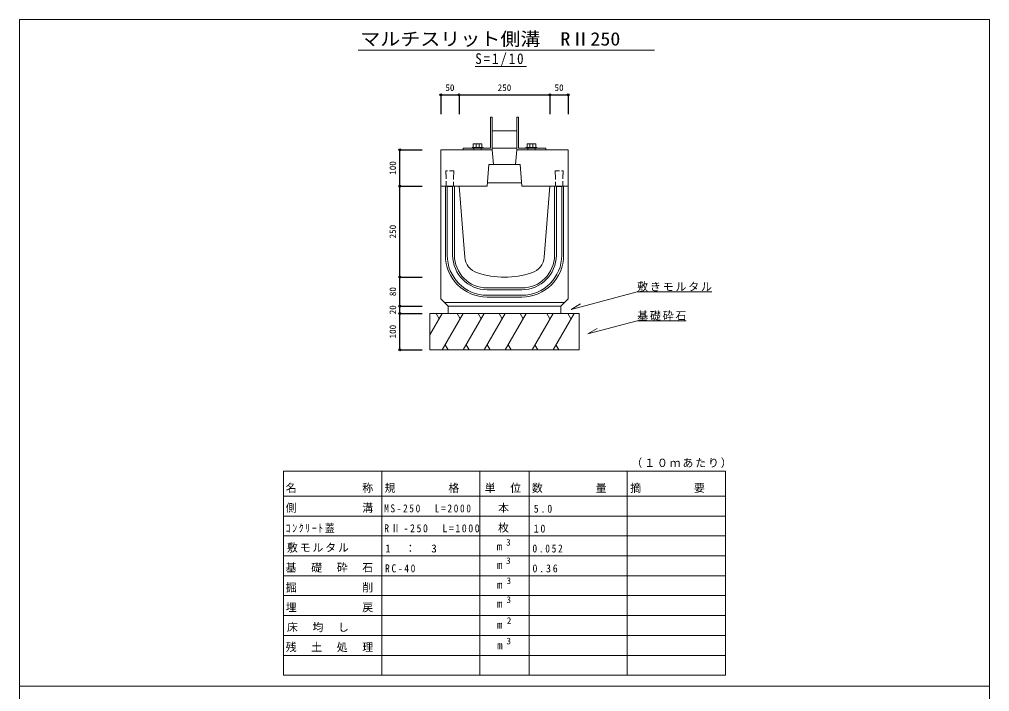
# Model space of a CAD drawing. Units: millimetres at full size, sheet at 1:10. Extents: x -1386 to 1280, y -1837 to 1830.
# Drawn here: x -1386 to 1280, y -18 to 1830 of the extents above; entities that cross this region are included whole.
import ezdxf
from ezdxf.enums import TextEntityAlignment as Align

# ---------------------------------------------------------------- set-up
doc = ezdxf.new("R2010")
doc.units = ezdxf.units.MM
doc.header["$LTSCALE"] = 10
doc.header["$PDMODE"] = 32
doc.header["$PDSIZE"] = 5
doc.linetypes.add('DASHED1', pattern=[1.8, 1.2, -0.6])
doc.layers.add('0-0_通り芯', color=7, linetype='Continuous', lineweight=18)
doc.layers.add('0-1_躯体', color=4, linetype='Continuous')
doc.styles.add('ＭＳ ゴシック', font='')
doc.styles.get('ＭＳ ゴシック').set_extended_font_data('MS Gothic')

msp = doc.modelspace()

# ---------------------------------------------------------------- linework, layer by layer
at = {"layer": '0-0_通り芯', "color": 2}
for p, q in [((-1386.41, 1830.02), (-1386.41, -1836.64)), ((-1386.41, 1830.02), (1280.26, 1830.02)), ((1280.26, -1836.64), (1280.26, 1830.02)), ((-91.58, 1561.54), (-91.58, 1476.04)), ((-91.58, 1561.54), (-87.08, 1561.54)), ((-19.08, 1561.54), (-19.08, 1523.54)), ((-19.08, 1561.54), (-14.58, 1561.54)), ((-87.08, 1523.54), (-87.08, 1471.54)), ((-167.08, 1476.04), (-91.58, 1476.04)), ((-167.08, 1476.04), (-167.08, 1471.54)), ((-167.08, 1471.54), (-87.08, 1471.54)), ((-142.08, 1478.04), (-142.08, 1476.04)), ((-142.08, 1478.04), (-112.08, 1478.04)), ((-139.08, 1488.04), (-115.08, 1488.04)), ((-139.08, 1488.04), (-139.08, 1478.04)), ((-137.08, 1476.04), (-137.08, 1471.54)), ((-131.08, 1488.04), (-131.08, 1478.04)), ((-123.08, 1488.04), (-123.08, 1478.04)), ((-117.08, 1476.04), (-117.08, 1471.54)), ((-115.08, 1488.04), (-115.08, 1478.04)), ((-112.08, 1478.04), (-112.08, 1476.04)), ((-87.08, 1476.04), (-19.08, 1476.04)), ((5.92, 1478.04), (35.92, 1478.04)), ((5.92, 1478.04), (5.92, 1476.04)), ((8.92, 1488.04), (8.92, 1478.04)), ((8.92, 1488.04), (32.92, 1488.04)), ((10.92, 1476.04), (10.92, 1471.54)), ((16.92, 1488.04), (16.92, 1478.04)), ((24.92, 1488.04), (24.92, 1478.04)), ((30.92, 1476.04), (30.92, 1471.54)), ((32.92, 1488.04), (32.92, 1478.04)), ((35.92, 1478.04), (35.92, 1476.04))]:
    msp.add_line(p, q, dxfattribs=at)
at = {"layer": '0-0_通り芯'}
for p, q in [((-454.9, 1745.02), (359.09, 1745.02)), ((-133.51, 1700.31), (7.45, 1700.31)), ((311.7, 1081.32), (516.7, 1081.32)), ((-208.08, 1021.54), (-208.08, 1041.54)), ((101.92, 1041.54), (101.92, 1021.54)), ((-224.03, 1021.54), (-258.08, 962.57)), ((-258.08, 921.54), (-258.08, 1021.54)), ((151.92, 1021.54), (-258.08, 1021.54)), ((-241.33, 1021.54), (-232.68, 1006.56)), ((-166.29, 1021.54), (-224.03, 921.54)), ((-183.6, 1021.54), (-174.94, 1006.56)), ((-108.56, 1021.54), (-166.29, 921.54)), ((-125.86, 1021.54), (-117.21, 1006.56)), ((-50.82, 1021.54), (-108.56, 921.54)), ((-68.13, 1021.54), (-59.47, 1006.56)), ((6.91, 1021.54), (-50.82, 921.54)), ((-10.39, 1021.54), (-1.74, 1006.56)), ((80.49, 1021.54), (22.75, 921.54)), ((63.18, 1021.54), (71.84, 1006.56)), ((138.22, 1021.54), (80.49, 921.54)), ((120.92, 1021.54), (129.57, 1006.56)), ((311.7, 1001.52), (175.81, 965.11)), ((311.7, 1001.52), (446.7, 1001.52)), ((175.81, 965.11), (201.79, 980.11)), ((-216.11, 935.26), (-208.19, 921.54)), ((-158.37, 935.26), (-150.45, 921.54)), ((-100.64, 935.26), (-92.72, 921.54)), ((-42.9, 935.26), (-34.98, 921.54)), ((30.67, 935.26), (38.59, 921.54)), ((88.41, 935.26), (96.33, 921.54)), ((-660.58, 587.57), (554.42, 587.57)), ((-660.58, 587.57), (-660.58, 464.45)), ((-390.58, 587.57), (-390.58, 464.45)), ((-120.58, 587.57), (-120.58, 464.45)), ((14.42, 587.57), (14.42, 464.45)), ((284.42, 587.57), (284.42, 464.45)), ((554.42, 587.57), (554.42, 464.45)), ((-660.58, 519.17), (554.42, 519.17)), ((-660.58, 464.45), (554.42, 464.45)), ((-660.58, 464.45), (-660.58, 26.69)), ((-390.58, 464.45), (-390.58, 26.69)), ((-120.58, 464.45), (-120.58, 26.69)), ((14.42, 464.45), (14.42, 26.69)), ((284.42, 464.45), (284.42, 26.69)), ((554.42, 464.45), (554.42, 26.69)), ((-660.58, 409.73), (554.42, 409.73)), ((-660.58, 355.01), (554.42, 355.01)), ((-660.58, 300.29), (554.42, 300.29)), ((-660.58, 245.57), (554.42, 245.57)), ((-660.58, 190.85), (554.42, 190.85)), ((-660.58, 136.13), (554.42, 136.13)), ((-660.58, 81.41), (554.42, 81.41)), ((-660.58, 26.69), (554.42, 26.69)), ((-575.08, 26.69), (333.92, 26.69))]:
    msp.add_line(p, q, dxfattribs=at)
at = {"layer": '0-0_通り芯', "color": 3}
for p, q in [((-228.08, 1471.54), (-228.08, 1371.54)), ((-228.08, 1471.54), (-167.08, 1471.54)), ((-87.08, 1471.54), (-83.48, 1431.24)), ((-19.08, 1471.54), (-22.68, 1431.24)), ((60.92, 1471.54), (121.92, 1471.54)), ((121.92, 1471.54), (121.92, 1371.54)), ((-101.08, 1371.54), (-96.08, 1431.24)), ((-96.08, 1431.24), (-10.08, 1431.24)), ((-228.08, 1371.54), (-228.08, 1061.54)), ((-228.08, 1371.54), (-101.08, 1371.54)), ((-215.58, 1371.54), (-210.58, 1370.54)), ((-215.58, 1371.54), (-215.58, 1181.54)), ((-195.58, 1370.54), (-210.58, 1370.54)), ((-210.58, 1370.54), (-210.58, 1181.54)), ((-190.58, 1371.54), (-195.58, 1370.54)), ((-195.58, 1370.54), (-195.58, 1181.54)), ((-190.58, 1181.54), (-190.58, 1371.54)), ((-178.08, 1371.54), (-162.49, 1176.63)), ((-100.32, 1380.54), (-5.83, 1380.54)), ((71.92, 1371.54), (56.33, 1176.63)), ((84.42, 1371.54), (89.42, 1370.54)), ((84.42, 1181.54), (84.42, 1371.54)), ((89.42, 1370.54), (104.42, 1370.54)), ((89.42, 1370.54), (89.42, 1181.54)), ((109.42, 1371.54), (104.42, 1370.54)), ((104.42, 1370.54), (104.42, 1181.54)), ((109.42, 1371.54), (109.42, 1181.54)), ((121.92, 1371.54), (121.92, 1061.54)), ((-100.92, 1086.54), (-53.08, 1086.54)), ((-100.84, 1071.54), (-53.08, 1071.54)), ((-100.58, 1091.54), (-53.08, 1091.54)), ((-5.58, 1091.54), (-53.08, 1091.54)), ((-5.24, 1086.54), (-53.08, 1086.54)), ((-5.31, 1071.54), (-53.08, 1071.54)), ((-218.08, 1051.54), (-53.08, 1051.54)), ((-100.81, 1066.54), (-53.08, 1066.54)), ((-5.35, 1066.54), (-53.08, 1066.54)), ((111.92, 1051.54), (-53.08, 1051.54)), ((101.92, 1041.54), (121.92, 1061.54))]:
    msp.add_line(p, q, dxfattribs=at)
at = {"layer": '0-0_通り芯', "color": 4}
msp.add_line((-1386.41, -3.31), (1280.26, -3.31), dxfattribs=at)
at = {"layer": '0-0_通り芯', "color": 2}
for points in [[(-87.08, 1561.54), (-87.08, 1523.54), (-19.08, 1523.54)], [(-14.58, 1561.54), (-14.58, 1476.04), (60.92, 1476.04), (60.92, 1471.54)], [(-19.08, 1523.54), (-19.08, 1471.54), (61.92, 1471.54)]]:
    msp.add_lwpolyline(points, dxfattribs=at)
at = {"layer": '0-0_通り芯', "color": 3, "linetype": 'DASHED1'}
for points in [[(-214.08, 1413.54), (-214.08, 1403.54), (-213.08, 1403.54), (-213.08, 1371.54), (-193.08, 1371.54), (-193.08, 1403.54), (-192.08, 1403.54), (-192.08, 1413.54)], [(107.92, 1413.54), (107.92, 1403.54), (106.92, 1403.54), (106.92, 1371.54), (86.92, 1371.54), (86.92, 1403.54), (85.92, 1403.54), (85.92, 1413.54)]]:
    msp.add_lwpolyline(points, close=True, dxfattribs=at)
at = {"layer": '0-0_通り芯', "color": 3}
for points in [[(-10.08, 1431.24), (-5.08, 1371.54), (121.92, 1371.54)], [(-228.08, 1061.54), (-208.08, 1041.54), (101.92, 1041.54)]]:
    msp.add_lwpolyline(points, dxfattribs=at)
at = {"layer": '0-0_通り芯'}
for points in [[(311.7, 1081.32), (130.19, 1032.69), (156.17, 1047.69)], [(151.92, 1021.54), (151.92, 921.54), (-258.08, 921.54)]]:
    msp.add_lwpolyline(points, dxfattribs=at)
at = {"layer": '0-0_通り芯', "color": 3}
for centre, radius, start, end in [((-100.58, 1181.54), 115, 180, 269.88576), ((-100.58, 1181.54), 110, 180, 269.86118), ((-100.58, 1181.54), 95, 180, 269.79541), ((-100.58, 1181.54), 90, 180, 270), ((-112.65, 1180.62), 50, 184.57, 252.67), ((-5.58, 1181.54), 90, 270, 0), ((-5.58, 1181.54), 115, 270.11424, 0), ((-5.58, 1181.54), 110, 270.13882, 0), ((-5.58, 1181.54), 95, 270.20459, 0), ((6.48, 1180.62), 50, 287.33, 355.43), ((-53.08, 1371.54), 250, 252.67, 287.33)]:
    msp.add_arc(centre, radius, start, end, dxfattribs=at)
at = {"layer": '0-1_躯体', "color": 7}
for p, q in [((-228.08, 1622.73), (-178.08, 1622.73)), ((-178.08, 1622.73), (71.92, 1622.73)), ((71.92, 1622.73), (121.92, 1622.73)), ((-340.56, 1371.54), (-340.56, 1471.54)), ((-340.56, 1471.54), (-279.51, 1471.54)), ((-340.56, 1121.54), (-340.56, 1371.54)), ((-340.56, 1371.54), (-279.51, 1371.54)), ((-340.56, 1041.54), (-340.56, 1121.54)), ((-340.56, 1021.54), (-340.56, 1041.54)), ((-340.56, 921.54), (-340.56, 1021.54))]:
    msp.add_line(p, q, dxfattribs=at)
at = {"layer": '0-1_躯体'}
for p, q in [((-228.08, 1622.73), (-228.08, 1569.08)), ((-178.08, 1622.73), (-178.08, 1569.08)), ((71.92, 1622.73), (71.92, 1569.08)), ((121.92, 1622.73), (121.92, 1569.08)), ((-340.56, 1371.54), (-279.51, 1371.54)), ((-340.56, 1121.54), (-279.51, 1121.54)), ((-340.56, 1041.54), (-279.51, 1041.54)), ((-340.56, 1021.54), (-279.51, 1021.54)), ((-340.56, 921.54), (-279.51, 921.54))]:
    msp.add_line(p, q, dxfattribs=at)
for p in [(-228.08, 1622.73), (-178.08, 1622.73), (71.92, 1622.73), (121.92, 1622.73), (-340.56, 1371.54), (-340.56, 1121.54), (-340.56, 1041.54), (-340.56, 1021.54), (-340.56, 921.54)]:
    msp.add_point(p, dxfattribs=at)
at = {"layer": '0-1_躯体', "color": 7}
for p in [(-340.56, 1471.54), (-340.56, 1371.54)]:
    msp.add_point(p, dxfattribs=at)

# ---------------------------------------------------------------- texts
at = {"layer": '0-0_通り芯', "color": 3, "style": 'ＭＳ ゴシック', "width": 1.1}
msp.add_text('マルチスリット側溝\u3000RⅡ250', height=36.66, dxfattribs=at).set_placement((-449.5, 1747.05), align=Align.BOTTOM_LEFT)
at = {"layer": '0-0_通り芯', "color": 4, "style": 'ＭＳ ゴシック'}
for s, p in [('3', (-48.55, 377.63)), ('3', (-48.55, 327.02)), ('3', (-47.38, 271.95)), ('3', (-47.65, 219.7)), ('2', (-46.75, 162.17)), ('3', (-47.65, 106.08))]:
    msp.add_text(s, height=18.33, dxfattribs=at).set_placement(p, align=Align.BOTTOM_LEFT)
at = {"layer": '0-0_通り芯', "style": 'ＭＳ ゴシック'}
for p in [(-74.65, 363.27), (-73.75, 312.65), (-73.75, 257.93), (-73.75, 205.95), (-73.66, 147.81), (-73.48, 91.72)]:
    msp.add_text('m', height=21.99, dxfattribs=at).set_placement(p, align=Align.BOTTOM_LEFT)
at = {"layer": '0-0_通り芯', "attachment_point": 7, "style": 'ＭＳ ゴシック'}
for s, insert, char_height in [('\\T1.28;\\W0.9;S=1/10', (-133.51, 1700.31), 29.33), ('\\T1.17;敷きモルタル', (311.7, 1081.32), 21.99), ('\\T1.17;基礎砕石', (311.7, 1001.52), 21.99), ('\\T1.17;（１０ｍあたり）', (295.67, 596.51), 21.99), ('\\T1.17;名\u3000\u3000\u3000\u3000\u3000称', (-654.58, 528.11), 21.99), ('\\T1.17;規\u3000\u3000\u3000\u3000格', (-382.83, 528.11), 21.99), ('\\T1.17;単\u3000位', (-107.58, 528.11), 21.99), ('\\T1.17;数\u3000\u3000\u3000\u3000量', (22.17, 528.11), 21.99), ('\\T1.17;摘\u3000\u3000\u3000\u3000要', (292.17, 528.11), 21.99), ('\\T1.17;側\u3000\u3000\u3000\u3000\u3000溝', (-654.58, 473.39), 21.99), ('\\T1.36;\\W0.85;MS-250\u3000L=2000', (-383.83, 474.18), 21.99), ('\\T1.17;\u3000本', (-105.83, 473.39), 21.99), ('\\T1.38;\\W0.9;5.0', (27.42, 473.39), 21.99), ('\\T1.33;\\W0.9;ｺﾝｸﾘｰﾄ蓋', (-654.58, 418.67), 21.99), ('\\T1.32;\\W0.9;RⅡ-250\u3000L=1000', (-383.83, 419.46), 21.99), ('\\T1.17;\u3000枚', (-105.83, 418.67), 21.99), ('\\T1.36;\\W0.9;10', (27.42, 418.67), 21.99), ('\\T1.17;敷モルタル', (-651.08, 363.95), 21.99), ('\\T1.21;1\u3000：\u30003', (-381.08, 363.95), 21.99), ('\\T1.38;\\W0.85;0.052', (23.92, 363.95), 21.99), ('\\T1.17;基\u3000礎\u3000砕\u3000石', (-654.58, 309.23), 21.99), ('\\T1.38;\\W0.85;RC-40', (-381.08, 309.23), 21.99), ('\\T1.38;\\W0.9;0.36', (23.92, 309.23), 21.99), ('\\T1.17;掘\u3000\u3000\u3000\u3000\u3000削', (-654.58, 254.51), 21.99), ('\\T1.17;埋\u3000\u3000\u3000\u3000\u3000戻', (-654.58, 199.79), 21.99), ('\\T1.17;床\u3000均\u3000し', (-651.08, 145.07), 21.99), ('\\T1.17;残\u3000土\u3000処\u3000理', (-654.58, 90.35), 21.99)]:
    msp.add_mtext(s, dxfattribs=dict(at, insert=insert, char_height=char_height))
at = {"layer": '0-1_躯体', "style": 'ＭＳ ゴシック'}
for s, p in [('50', (-215.58, 1627.73)), ('250', (-71.83, 1627.73)), ('50', (84.42, 1627.73))]:
    msp.add_text(s, height=18.33, dxfattribs=at).set_placement(p, align=Align.BOTTOM_LEFT)
for s, p in [('100', (-345.56, 1402.79)), ('250', (-345.56, 1227.79)), ('80', (-345.56, 1069.04)), ('20', (-345.56, 1019.04)), ('100', (-345.56, 952.79))]:
    msp.add_text(s, height=18.33, rotation=90, dxfattribs=at).set_placement(p, align=Align.BOTTOM_LEFT)

doc.saveas('drawing.dxf')
